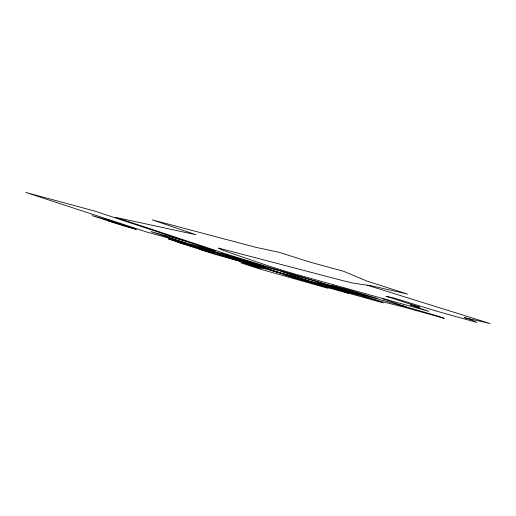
<?xml version="1.0" encoding="UTF-8"?>
<svg xmlns="http://www.w3.org/2000/svg" width="516" height="516" viewBox="0 0 516 516"><rect width="100%" height="100%" fill="white"/><g stroke="black" fill="none" stroke-linecap="round" stroke-linejoin="round"><path stroke-width="0.77" d="M256.162 264.295L258.071 264.676L235.722 257.684M247.648 262.076L278.808 272.371L358.588 294.63C325.893 284.142 292.953 274.144 259.748 265.437L230.755 257.387M382.504 298.641L405.757 306.781C346.907 290.547 288.25 273.428 229.955 255.207L115.726 217.391L195.957 234.709L152.214 219.861L255.678 247.274L278.917 252.279L311.367 262.496L343.508 271.261L367.218 281.175L407.505 294.062L371.462 285.812L353.834 283.232L346.333 281.549L218.513 248.08L220.745 249.422L231.033 253.124L270.107 266.45A33.037 0.871 16.7 0 0 293.881 273.725L428.686 311.309L410.413 304.911L418.728 307.046A14.925 0.426 16.5 0 0 419.624 307.104L385.974 296.249L394.037 298.048L436.536 311.135L476.9 322.448L470.985 319.675L464.426 317.63L490.2 323.564L367.179 285.187M185.566 241.133L151.001 231.639L185.676 243.042M108.463 220.971L126.02 225.808M228.227 255.607L237.676 258.297L225.776 254.859L245.99 261.477L256.213 264.308L241.92 259.987M236.638 258.445L240.43 259.496M264.385 266.359L230.136 255.93L168.242 238.811L177.601 242.12L220.551 254.027M177.601 242.12L194.171 246.848L213.759 253.266M243.32 260.657L247.106 261.702M199.789 249.383L242.565 261.277M245.868 262.367L258.2 265.798L278.047 272.345M264.553 267.894L269.075 269.152M326.976 285.993L320.133 283.471L316.992 281.671L319.726 283.245L347.849 291.076M180.297 243.004L214.688 254.259L254.059 265.063M243.952 262.838L289.257 275.473L328.066 288.309L259.6 268.959L240.804 262.805L261.393 268.565L234.006 259.477M283.987 274.564L300.209 279.098M310.896 282.329L338.406 290.018M310.916 282.639L294.759 278.118L272.99 270.932M344.669 292.101L383.349 302.918L361.91 296.003L302.428 279.524L321.287 285.767L348.7 293.436L327.647 286.438M356.524 293.404L378.26 300.654L403.254 306.936L444.199 318.327L436.652 315.708L401.635 305.62M377.544 298.564L348.397 289.708L331.188 285.322L336.987 287.393M184.483 243.3L198.718 247.977M219.764 254.936L234.593 259.806M220.751 253.33L245.048 261.354M206.381 249.357L265.798 268.933M229.214 255.884L248.66 262.218M331.936 286.644L345.262 291.095M307.929 280.685L281.272 271.274M319.726 283.245L320.133 283.471M215.017 250.873L146.963 232.09L25.8 192.436L94.454 210.999L215.017 250.873M109.637 220.455L92.067 215.624L123.505 225.873L136.276 229.401L109.637 220.455"/></g></svg>
